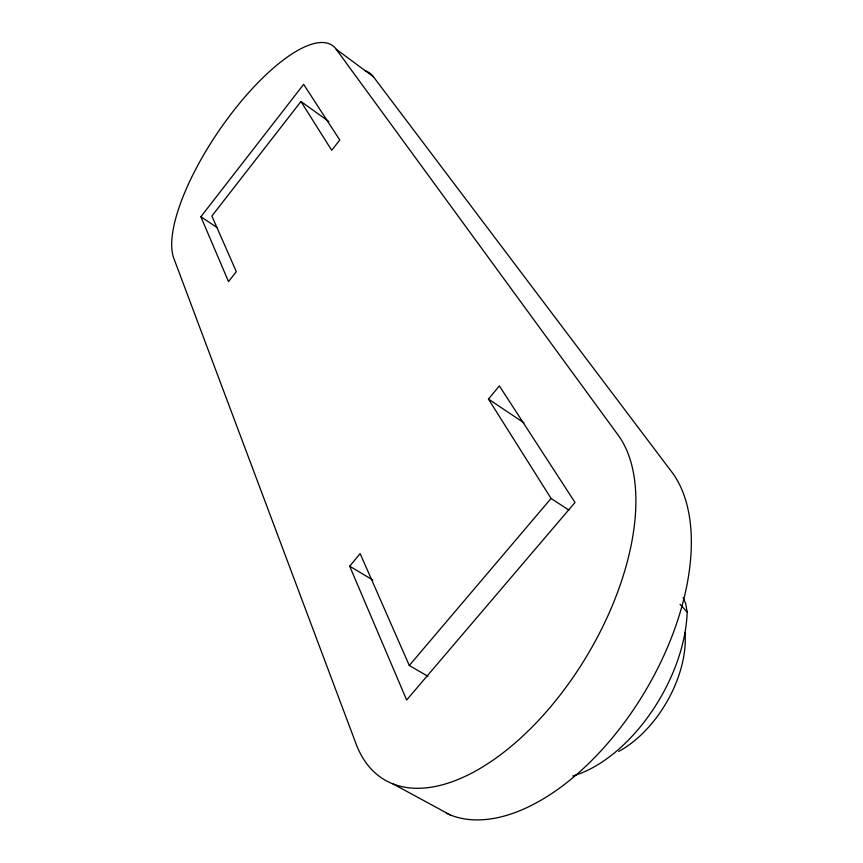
<?xml version="1.0" encoding="UTF-8"?>
<svg xmlns="http://www.w3.org/2000/svg" width="863" height="863" viewBox="0 0 863 863"><rect width="100%" height="100%" fill="white"/><g stroke="black" fill="none" stroke-linecap="round" stroke-linejoin="round"><path stroke-width="1.29" d="M200.874 216.742L303.657 84.369L339.785 140.022L331.705 150.302L300.96 101.51L211.888 216.03L236.322 271.651L228.501 281.608L200.874 216.742L217.487 227.821M568.965 510.13L551.069 498.447L488.447 399.062L499.364 385.912L575.017 502.471L406.656 700.012L349.677 566.204L360.141 553.593L409.289 665.492L427.929 676.29M409.289 665.492L551.069 498.447M392.751 783.755L450.13 814.899M349.677 566.204L372.794 580.012M488.447 399.062L523.949 422.848M300.96 101.51L328.868 121.532M336.214 49.267L618.296 435.34A210.292 110.367 -59.1 0 1 549.839 707.703A210.292 110.367 -59.1 0 1 356.009 743.744L173.797 258.285A134.38 45.318 -55.6 0 1 232.773 111.769A134.38 45.318 -55.6 0 1 336.214 49.267L373.431 76.775L671.813 472.018A206.926 114.315 -59.3 0 1 635.912 706.031A206.926 114.315 -59.3 0 1 446.451 813.291M680.076 604.316L687.175 612.061A129.31 74.725 -59.5 0 1 572.773 775.999M683.086 597.681L685.707 603.625L687.175 612.061M365.168 70.734A132.999 47.487 -55.5 0 1 373.431 76.775M684.985 632.439A91.575 54.078 -59.6 0 1 618.674 751.436"/></g></svg>
